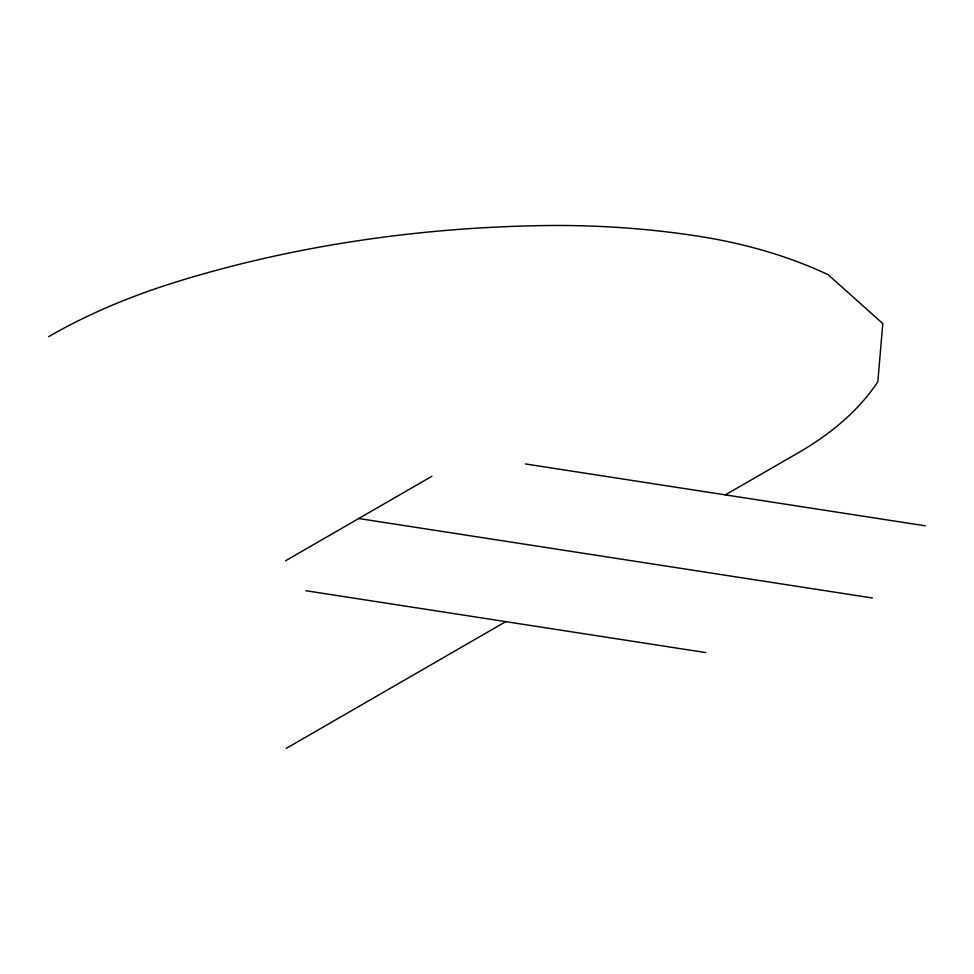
<?xml version="1.0" encoding="UTF-8"?>
<svg xmlns="http://www.w3.org/2000/svg" width="974" height="974" viewBox="0 0 974 974"><rect width="100%" height="100%" fill="white"/><g stroke="black" fill="none" stroke-linecap="round" stroke-linejoin="round"><path stroke-width="1.46" d="M285.54 560.781L431.92 476.274M286.21 748.409L505.774 621.643M725.35 494.877L798.534 452.618A346.854 200.254 0 0 0 877.83 381.662L882.797 323.587L828.192 274.729A346.854 200.254 0 0 0 698.078 236.171A543.224 313.628 0 0 0 542.774 225.591A820.668 473.802 0 0 0 174.029 282.643A543.224 313.628 0 0 0 48.7 336.627M525.388 463.941L925.3 525.814M358.724 518.521L872.4 597.987M305.824 590.707L705.736 652.58"/></g></svg>
